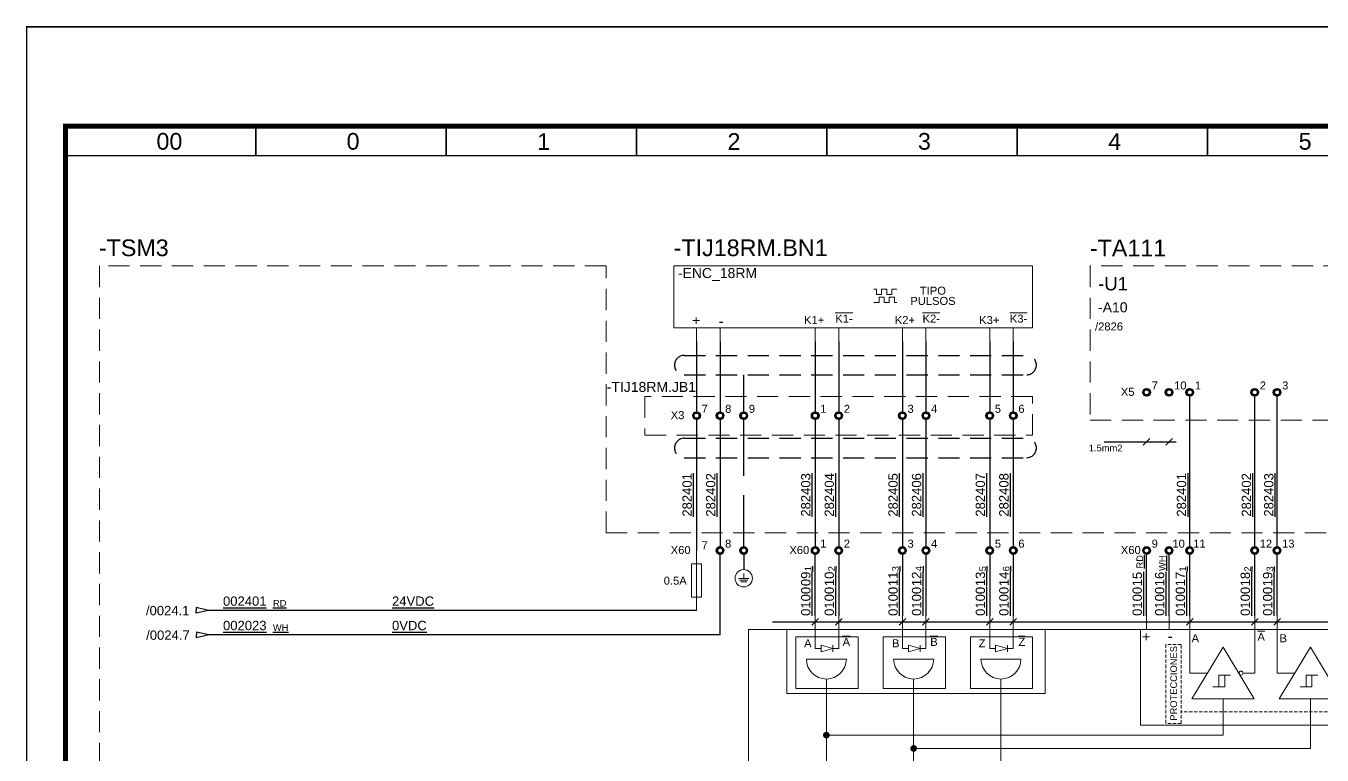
# Model space of a CAD drawing. Header units: millimetres. Extents: x 2 to 14510, y -7775 to 12.
# Drawn here: x 389.8 to 584.1, y -2961.4 to -2852.2 of the extents above; entities that cross this region are included whole.
import ezdxf
from ezdxf.enums import TextEntityAlignment as Align

# ---------------------------------------------------------------- set-up
doc = ezdxf.new("R2010")
doc.units = ezdxf.units.MM
doc.linetypes.add('DASHED', pattern=[0.75, 0.5, -0.25])
doc.linetypes.add('HIDDEN2', pattern=[4.762499999999999, 3.175, -1.5875])
for name, color, linetype, lineweight in [('Cables eProC', 81, 'Continuous', 25), ('eProC - L2', 41, 'Continuous', 20), ('Referencias eProC', 61, 'Continuous', 25), ('Textos eProC', 41, 'Continuous', 25)]:
    doc.layers.add(name, color=color, linetype=linetype, lineweight=lineweight)
doc.layers.add('TEXTOS', color=150, linetype='Continuous')
doc.styles.get("Standard").update_dxf_attribs({"font": 'arial.ttf'})

# ---------------------------------------------------------------- blocks, each defined once
blk = doc.blocks.new('eProC - Rótulo')
at = {"layer": 'eProC - L2', "lineweight": 5, "const_width": 0.233}
blk.add_lwpolyline([(0, 0), (297, 0), (297, -210.0000000000002), (0, -210), (0, 0)], dxfattribs=at)
at = {"layer": 'eProC - L2', "lineweight": 40, "const_width": 0.75}
blk.add_lwpolyline([(5.783499999999549, -203), (291.2505000000001, -203), (291.2850000000003, -14.87246776690426), (5.817999999999756, -14.87246776690426)], close=True, dxfattribs=at)
at = {"layer": 'eProC - L2', "lineweight": 5, "const_width": 0.233}
for points in [[(34.34049999999991, -19.30656616285751), (5.783499999999663, -19.30656616285751), (5.783499999999549, -14.87246776690426), (34.34049999999979, -14.87246776690426)], [(62.89750000000026, -19.30656616285751), (34.34050000000002, -19.30656616285751), (34.34049999999979, -14.87246776690426), (62.89750000000004, -14.87246776690426)], [(91.4375, -19.30656616285796), (62.88049999999976, -19.30656616285796), (62.88049999999976, -14.87246776690426), (91.4375, -14.87246776690426)], [(119.9608131526145, -19.30656616285796), (91.40381315261425, -19.30656616285796), (91.40381315261413, -14.87246776690472), (119.9608131526143, -14.87246776690472)], [(148.517813152615, -19.30656616285796), (119.9608131526147, -19.30656616285796), (119.9608131526143, -14.87246776690472), (148.5178131526145, -14.87246776690472)], [(177.0578131526145, -19.30656616285842), (148.5008131526142, -19.30656616285842), (148.5008131526142, -14.87246776690472), (177.0578131526145, -14.87246776690472)], [(205.581126305229, -19.30656616285751), (177.0241263052287, -19.30656616285751), (177.0241263052285, -14.87246776690426), (205.5811263052287, -14.87246776690426)]]:
    blk.add_lwpolyline(points, close=True, dxfattribs=at)
at = {"layer": 'eProC - L2', "lineweight": 20, "char_height": 2.5, "attachment_point": 7}
for s, insert in [('{\\fArial|b0|i0|c0|p18;00}', (19.45209767577444, -18.45176193203861)), ('{\\fArial|b0|i0|c0|p18;0}', (47.95841082838848, -18.45176193204053)), ('{\\fArial|b0|i0|c0|p18;1}', (76.51541082838872, -18.45176193203906)), ('{\\fArial|b0|i0|c0|p18;2}', (105.0554108283887, -18.45176193203906)), ('{\\fArial|b0|i0|c0|p18;3}', (133.6124108283885, -18.45176193203906)), ('{\\fArial|b0|i0|c0|p18;4}', (162.1354108283886, -18.45176193203906)), ('{\\fArial|b0|i0|c0|p18;5}', (190.6924108283889, -18.45176193203906))]:
    blk.add_mtext(s, dxfattribs=dict(at, insert=insert))
at = {"layer": 'eProC - L2'}
for tag, p in [('GR', (284.9388241817146, -193.1055635700077)), ('PG', (284.9388241817146, -198.932405996431))]:
    blk.add_attdef(tag, text='', height=3, dxfattribs=at).set_placement(p, align=Align.MIDDLE)
blk.add_attdef('DESCRIPCIÓN', text='', height=1.8, dxfattribs=at).set_placement((216.3124805672701, -199.6093158954159), align=Align.CENTER)
blk = doc.blocks.new('EntradaEncoder')
at = {"layer": 'eProC - L2'}
blk.add_lwpolyline([(0, 0), (285.3993131526131, 0), (285.3993131526131, -170.0944338371428), (0, -170.0944338371428)], close=True, dxfattribs=at)
for tag, p in [('GXX1', (16.52262650177545, -144.0058911814467)), ('ID1', (16.52262650177545, -146.32201456447))]:
    blk.add_attdef(tag, text='', height=1.5, dxfattribs=at).set_placement(p, align=Align.RIGHT)
for tag, height, p in [('BYTE', 1.2, (143.7363716029267, -149.965238330682)), ('DESC1', 1.4, (143.66499343551, -153.8437915052054))]:
    blk.add_attdef(tag, text='', height=height, dxfattribs=at).set_placement(p, align=Align.CENTER)
blk = doc.blocks.new('eProC - Referencia Cable')
at = {"layer": 'Referencias eProC'}
for points in [[(0, 0), (-1.863388116944407, 0.4313419375316698), (-1.863388116944407, 0)], [(0, 0), (-1.863388116944407, -0.4313419375316698), (-1.863388116944407, 0)]]:
    blk.add_lwpolyline(points, dxfattribs=at)
blk.add_attdef('/XX.X', text='', height=1.4, dxfattribs=at).set_placement((-2.869272252259179, -0.7328899879939854), align=Align.RIGHT)
blk = doc.blocks.new('eProC - Borne 2.0')
at = {"layer": 'Cables eProC'}
h = blk.add_hatch(dxfattribs=at)
h.set_pattern_fill('ANSI31', color=256, scale=0.0279171615287314)
h.set_pattern_definition([(45, (-2462.882078904184, -2995.577827000979), (-0.06267581517531662, 0.06267581517531662), [])])
edge = h.paths.add_edge_path()
edge.add_arc((0, -0.4535599239779913), 0.5742361460052544, 0, 360)
edge = h.paths.add_edge_path(flags=17)
edge.add_arc((2.775557561562891e-17, -0.4535599239779913), 0.3850599639098976, 0, 360)
for radius in [0.5742361460052052, 0.3850599639097176]:
    blk.add_circle((0, -0.4535599239779913), radius, dxfattribs=at)
blk = doc.blocks.new('eProC_B65_03')
at = {"layer": 'eProC - L2'}
for points in [[(-0.7639828629999101, -1.325780363934427), (0.7722713781604398, -1.325780363934427)], [(-0.607844248866968, -1.580543434206447), (0.6161327640274976, -1.580543434206447)], [(-0.4517056347340258, -1.835306504478467), (0.4599941498945554, -1.835306504478467)], [(0.004144257580264821, -1.325780363934427), (0.004144257580264821, -0.5892963774194868)]]:
    blk.add_lwpolyline(points, dxfattribs=at)
blk.add_circle((0, -1.295763512554913), 1.295763512554913, dxfattribs=at)

msp = doc.modelspace()

# ---------------------------------------------------------------- linework, layer by layer
at = {"layer": 'Cables eProC'}
for p, q in [((490.3415086189352, -2899.475572637475), (490.3415086189389, -2910.005363976031)), ((493.8672818778318, -2899.475572637475), (493.8672818778318, -2910.005363976031)), ((508.1281612138736, -2899.475572637475), (508.1281612138773, -2910.005363976031)), ((511.6539344727702, -2899.475572637475), (511.6539344727702, -2910.005363976031)), ((521.2142735199632, -2899.475572637475), (521.2142735199668, -2910.005363976031)), ((524.7400467788598, -2899.475572637475), (524.7400467788598, -2910.005363976031)), ((534.3003858260415, -2899.475572637475), (534.3003858260452, -2910.005363976031)), ((537.8261590849381, -2899.475572637475), (537.8261590849381, -2910.005363976031)), ((497.4257912131587, -2910.00536397603), (497.4257912131588, -2904.460055699207)), ((564.2873315117013, -2930.201147454549), (564.287331511701, -2907.654873259462)), ((574.0179283209562, -2930.201147454548), (574.017928320956, -2907.654873259462)), ((577.3734438177834, -2930.201147454548), (577.3734438177831, -2907.654873259461)), ((490.3415086189392, -2911.153836268041), (490.3415086189353, -2930.775383600561)), ((493.8672818778334, -2911.153836268042), (493.8672818778399, -2930.201147454554)), ((497.4257912131587, -2919.578786812402), (497.4257912131587, -2911.153836268041)), ((508.1281612138776, -2911.153836268041), (508.1281612138817, -2930.201147454556)), ((511.6539344727718, -2911.153836268042), (511.6539344727783, -2930.201147454554)), ((521.2142735199672, -2911.153836268041), (521.2142735199712, -2930.201147454556)), ((524.7400467788614, -2911.153836268042), (524.7400467788678, -2930.201147454554)), ((534.3003858260455, -2911.153836268041), (534.3003858260496, -2930.201147454556)), ((537.8261590849397, -2911.153836268042), (537.8261590849462, -2930.201147454554)), ((497.4257912131586, -2930.201147454556), (497.4257912131587, -2922.49345165089)), ((493.8672818778278, -2943.420540809201), (493.8672818778278, -2931.349619746567)), ((497.41427514199, -2931.349504259904), (497.41427514199, -2933.643711567264)), ((508.1281612138811, -2940.565734222138), (508.1281612138811, -2931.349619746567)), ((511.6539344727736, -2931.349619746567), (511.6539344727735, -2940.565734222138)), ((557.8209633923252, -2940.565734222138), (557.8209633923254, -2931.349619746563)), ((561.1790841531839, -2940.565734222133), (561.1790841531841, -2931.349619746559)), ((564.2873315117008, -2940.565734222137), (564.287331511701, -2931.349619746563)), ((574.0179283209559, -2940.565734222136), (574.0179283209561, -2931.349619746562)), ((577.373443817783, -2940.565734222136), (577.3734438177833, -2931.349619746562)), ((490.3415086189353, -2939.744110095076), (417.1891844453872, -2939.744110095077)), ((493.8672818778278, -2943.420540809201), (417.222871292773, -2943.420540809201))]:
    msp.add_line(p, q, dxfattribs=at)
at = {"layer": 'Cables eProC', "linetype": 'HIDDEN2'}
for p, q in [((488.4940961834403, -2901.545390860719), (539.8367059854538, -2901.545390860719)), ((488.4940961834403, -2904.460055699207), (539.8367059854538, -2904.460055699208)), ((488.4940961834403, -2913.959389496481), (539.8367059854538, -2913.959389496481)), ((488.4940961834403, -2916.87405433497), (539.8367059854538, -2916.87405433497))]:
    msp.add_line(p, q, dxfattribs=at)
at = {"layer": 'Cables eProC'}
for points in [[(521.2142735199628, -2931.349619746567), (521.2142735199633, -2940.565734222138)], [(524.7400467788558, -2931.349619746567), (524.7400467788558, -2940.565734222138)], [(534.3003858260455, -2931.349619746567), (534.3003858260455, -2940.565734222138)], [(537.826159084938, -2931.349619746567), (537.826159084938, -2940.565734222138)]]:
    msp.add_lwpolyline(points, dxfattribs=at)
at = {"layer": 'Cables eProC', "linetype": 'HIDDEN2'}
for centre, start, end in [((488.4940961834403, -2903.002723279963), 90, 270), ((539.8367059854538, -2903.002723279963), 270, 90), ((488.4940961834403, -2915.416721915726), 90, 270), ((539.8367059854538, -2915.416721915726), 270, 90)]:
    msp.add_arc(centre, 1.457332419244267, start, end, dxfattribs=at)
at = {"layer": 'eProC - L2'}
for p, q in [((490.3415086189353, -2932.775383600561), (490.3415086189353, -2930.775383600561)), ((489.5915086189353, -2937.775383600561), (489.5915086189353, -2932.775383600561)), ((489.5915086189353, -2932.775383600561), (491.0915086189353, -2932.775383600561)), ((490.3415086189353, -2937.775383600561), (490.3415086189353, -2932.775383600561)), ((491.0915086189353, -2932.775383600561), (491.0915086189353, -2937.775383600561)), ((491.0915086189353, -2937.775383600561), (489.5915086189353, -2937.775383600561)), ((490.3415086189353, -2937.775383600561), (490.3415086189353, -2939.744110095076)), ((508.1281612138811, -2939.41370267158), (508.1281612138811, -2941.443504162708)), ((508.1281612138811, -2945.431622842954), (508.1281612138811, -2940.565734222138)), ((511.6539344727736, -2945.431622842954), (511.6539344727735, -2940.565734222138)), ((521.2142735199633, -2945.431622842954), (521.2142735199633, -2940.565734222138)), ((524.7400467788558, -2945.431622842954), (524.7400467788558, -2940.565734222138)), ((534.3003858260455, -2945.431622842954), (534.3003858260455, -2940.565734222138)), ((537.826159084938, -2945.431622842954), (537.826159084938, -2940.565734222138)), ((564.2873315117014, -2949.148011817094), (564.2873315117008, -2940.565734222137)), ((574.0179283209565, -2949.148011817093), (574.0179283209559, -2940.565734222136)), ((577.3734438177836, -2949.148011817093), (577.373443817783, -2940.565734222136)), ((509.0096045286042, -2945.431622842954), (508.1281612138811, -2945.431622842954)), ((511.6539344727736, -2945.431622842954), (510.7724911580505, -2945.431622842954)), ((522.0957168346864, -2945.431622842954), (521.2142735199633, -2945.431622842954)), ((524.7400467788558, -2945.431622842954), (523.8586034641327, -2945.431622842954)), ((535.1818291407686, -2945.431622842954), (534.3003858260455, -2945.431622842954)), ((537.826159084938, -2945.431622842954), (536.9447157702149, -2945.431622842954)), ((506.8059962417964, -2947.029367695433), (512.8059962417964, -2947.029367695433)), ((519.8921085478786, -2947.029367695433), (525.8921085478786, -2947.029367695433)), ((532.9782208539608, -2947.029367695433), (538.9782208539608, -2947.029367695433)), ((566.9454684150785, -2949.148011817094), (564.2873315117014, -2949.148011817094)), ((572.2697706296267, -2949.148011817093), (574.0179283209565, -2949.148011817093)), ((580.0315807211607, -2949.148011817093), (577.3734438177836, -2949.148011817093)), ((509.8059962417962, -2950.029367695433), (509.8059962417958, -2967.82809567102)), ((522.8921085478786, -2950.029367695433), (522.892108547878, -2967.82809567102)), ((535.9782208539606, -2950.029367695433), (535.9782208539602, -2967.82809567102)), ((569.280143207396, -2958.434252207898), (569.2801432073954, -2953.015661905365)), ((582.366255513478, -2960.421878788192), (582.3662555134777, -2953.015661905364)), ((569.2801432073959, -2958.434252207897), (509.8059962417958, -2958.434252207898)), ((582.3662555134781, -2960.421878788192), (522.892108547878, -2960.421878788193))]:
    msp.add_line(p, q, dxfattribs=at)
at = {"layer": 'eProC - L2', "linetype": 'DASHED'}
for p, q in [((560.7223581029934, -2944.876663433191), (560.7223581029958, -2956.714189448217)), ((562.9865740895666, -2944.876663433191), (560.7223581029948, -2944.876663433191)), ((562.9865740895675, -2956.714189448216), (562.9865740895668, -2944.876663433191)), ((601.4452921815922, -2954.920069429661), (562.9865740895674, -2954.920069429664)), ((562.9865740895675, -2956.714189448216), (560.7223581029957, -2956.714189448217))]:
    msp.add_line(p, q, dxfattribs=at)
at = {"layer": 'eProC - L2', "linetype": 'HIDDEN2'}
for points in [[(400.8375693987007, -2888.159298154664), (400.8375693987007, -3002.510760314022), (400.8375693987007, -3037.323839096811), (473.1344189901563, -3037.234751734002), (476.7848852583396, -3037.234751734002)], [(476.7848852583398, -2928.107417415435), (476.7848852583398, -2888.159298154664), (400.8375693987007, -2888.159298154664)], [(549.339321690843, -2888.159298154664), (549.3393216908429, -2911.244966166796), (606.5810695781825, -2911.244966166796), (606.5810695781825, -2888.159298154664), (549.339321690843, -2888.159298154664)], [(482.5908856356241, -2907.724956497452), (482.5908856356241, -2913.522487796439), (540.6992322090578, -2913.522487796439), (540.6992322090578, -2907.724956497452), (482.5908856356241, -2907.724956497452)], [(476.7848852583398, -2928.107417415435), (673.8457172843323, -2928.107417415435), (673.8457172843323, -3037.234751734002), (476.7848852583396, -3037.234751734002)]]:
    msp.add_lwpolyline(points, dxfattribs=at)
at = {"layer": 'eProC - L2'}
msp.add_lwpolyline([(486.9406058206214, -2888.159298154664), (540.6992322090578, -2888.159298154658), (540.6992322090578, -2897.445771146339), (486.9406058206214, -2897.445771146345)], close=True, dxfattribs=at)
for points in [[(516.9428057898949, -2891.623123162728), (517.3253321366719, -2891.623123162728), (517.3253321366719, -2892.425523117057)], [(517.7078584834526, -2892.836250172565), (517.7078584834526, -2893.638650126895), (516.9428057898949, -2893.638650126895)], [(518.0903848302278, -2891.623123162728), (518.0903848302278, -2892.425523117057), (517.3253321366719, -2892.425523117057)], [(517.7078584834526, -2893.638650126895), (517.7078584834526, -2892.836250172565), (518.4729111770066, -2892.836250172565), (518.4729111770066, -2893.638650126895)], [(518.0903848302278, -2892.425523117057), (518.0903848302278, -2891.623123162728), (518.8554375237854, -2891.623123162728), (518.8554375237854, -2892.425523117057)], [(519.2379638705625, -2892.836250172565), (519.2379638705625, -2893.638650126895), (518.4729111770066, -2893.638650126895), (518.4729111770066, -2892.836250172565)], [(519.6204902173395, -2891.623123162728), (519.6204902173395, -2892.425523117057), (518.8554375237854, -2892.425523117057), (518.8554375237854, -2891.623123162728)], [(519.2379638705625, -2893.638650126895), (519.2379638705625, -2892.836250172565), (520.0030165641165, -2892.836250172565)], [(519.6204902173395, -2892.425523117057), (519.6204902173395, -2891.623123162728), (520.3855429108953, -2891.623123162728)], [(520.0030165641165, -2893.638650126895), (520.0030165641165, -2892.836250172565)], [(520.0030165641165, -2893.638650126895), (520.3855429108953, -2893.638650126895)], [(490.3415086189352, -2899.475572637472), (490.3415086189352, -2897.445771146345)], [(493.8672818778277, -2899.475572637472), (493.8672818778277, -2897.445771146345)], [(508.1281612138736, -2897.445771146345), (508.1281612138736, -2899.475572637472)], [(511.6539344727702, -2897.445771146348), (511.6539344727702, -2899.475572637476)], [(521.2142735199632, -2897.445771146345), (521.2142735199632, -2899.475572637472)], [(524.7400467788518, -2897.445771146347), (524.7400467788518, -2899.475572637475)], [(534.3003858260415, -2897.445771146347), (534.3003858260415, -2899.475572637475)], [(537.8261590849381, -2897.445771146347), (537.8261590849381, -2899.475572637475)], [(557.8209633923253, -2940.565734222133), (557.8209633923253, -2942.595535713261)], [(561.1790841531839, -2940.565734222133), (561.1790841531839, -2942.595535713261)], [(498.1523431759547, -2942.595535713266), (605.9634310837046, -2942.595535713258), (605.9634310837046, -2978.248221863121), (498.1523431759547, -2978.248221863121), (498.1523431759521, -2942.595535713266)], [(503.8839436592637, -2942.595535713267), (503.8839436592637, -2952.202687976412), (542.6159087707304, -2952.202687976412), (542.6159087707304, -2942.595535713266), (503.8839436592637, -2942.595535713266)], [(505.2216982586934, -2943.691825607287), (505.2216982586934, -2951.42712578383), (514.5603974279612, -2951.42712578383), (514.5603974279612, -2943.691825607287), (505.2216982586934, -2943.691825607287)], [(518.3078105647757, -2943.691825607287), (518.3078105647757, -2951.42712578383), (527.6465097340434, -2951.42712578383), (527.6465097340434, -2943.691825607287), (518.3078105647757, -2943.691825607287)], [(531.3939228708579, -2943.691825607287), (531.3939228708579, -2951.42712578383), (540.7326220401256, -2951.42712578383), (540.7326220401256, -2943.691825607287), (531.3939228708579, -2943.691825607287)], [(556.9054529651322, -2956.941148002245), (556.9054529651312, -2942.595535713265), (605.9634310837046, -2942.595535713262), (605.9634310837056, -2956.941148002241), (556.9054529651322, -2956.941148002245)], [(509.0096045286042, -2945.431622842954), (509.0096045286042, -2944.931622842954), (510.7724911580505, -2945.431622842954), (510.7724911580505, -2944.931622842954)], [(509.0096045286042, -2945.431622842954), (509.0096045286042, -2945.931622842954), (510.7724911580505, -2945.431622842954), (510.7724911580505, -2945.931622842954)], [(522.0957168346864, -2945.431622842954), (522.0957168346864, -2944.931622842954), (523.8586034641327, -2945.431622842954), (523.8586034641327, -2944.931622842954)], [(522.0957168346864, -2945.431622842954), (522.0957168346864, -2945.931622842954), (523.8586034641327, -2945.431622842954), (523.8586034641327, -2945.931622842954)], [(535.1818291407686, -2945.431622842954), (535.1818291407686, -2944.931622842954), (536.9447157702149, -2945.431622842954), (536.9447157702149, -2944.931622842954)], [(535.1818291407686, -2945.431622842954), (535.1818291407686, -2945.931622842954), (536.9447157702149, -2945.431622842954), (536.9447157702149, -2945.931622842954)], [(573.9494927920293, -2953.015661905365), (564.6107936227615, -2953.015661905365), (569.2801432073949, -2945.280361728823), (573.9494927920293, -2953.015661905365)], [(587.0356050981115, -2953.015661905364), (577.6969059288438, -2953.015661905364), (582.3662555134771, -2945.280361728822), (587.0356050981115, -2953.015661905364)], [(570.4029553147012, -2949.429154157973), (568.6406353484973, -2949.429154157973), (568.6406353484973, -2951.191474124177), (567.7594753653954, -2951.191474124177), (569.5217953315993, -2951.191474124177), (569.5217953315993, -2949.429154157973)], [(583.4890676207834, -2949.429154157973), (581.7267476545795, -2949.429154157973), (581.7267476545795, -2951.191474124177), (580.8455876714776, -2951.191474124177), (582.6079076376815, -2951.191474124177), (582.6079076376815, -2949.429154157973)]]:
    msp.add_lwpolyline(points, dxfattribs=at)
at = {"layer": 'eProC - L2', "const_width": 0.5}
for points in [[(509.5559962417958, -2958.434252207898, -1), (510.0559962417958, -2958.434252207898, -1)], [(522.642108547878, -2960.421878788193, -1), (523.142108547878, -2960.421878788193, -1)]]:
    msp.add_lwpolyline(points, format="xyb", close=True, dxfattribs=at)
at = {"layer": 'eProC - L2'}
msp.add_circle((571.9697706296267, -2949.148011817093), 0.3, dxfattribs=at)
for centre in [(509.8059962417964, -2947.029367695433), (522.8921085478786, -2947.029367695433), (535.9782208539608, -2947.029367695433)]:
    msp.add_arc(centre, 3, 180, 0, dxfattribs=at)
at = {"layer": 'TEXTOS'}
for p, q in [((551.4368129218401, -2914.508798308407), (562.2332987966861, -2914.508798308407)), ((558.3209633923252, -2914.008798308407), (557.3209633923252, -2915.008798308407)), ((561.6790841531838, -2914.008798308403), (560.6790841531838, -2915.008798308403)), ((501.744010743396, -2941.443504162708), (603.109073371254, -2941.443504162708)), ((508.6281612138811, -2940.943504162708), (507.6281612138811, -2941.943504162708)), ((512.1539344727735, -2940.943504162708), (511.1539344727735, -2941.943504162708)), ((521.7142735199633, -2940.943504162708), (520.7142735199633, -2941.943504162708)), ((525.2400467788558, -2940.943504162708), (524.2400467788558, -2941.943504162708)), ((534.8003858260455, -2940.943504162708), (533.8003858260455, -2941.943504162708)), ((538.326159084938, -2940.943504162708), (537.326159084938, -2941.943504162708)), ((564.7873315117009, -2940.943504162704), (563.7873315117009, -2941.943504162704)), ((574.5179283209559, -2940.943504162703), (573.5179283209559, -2941.943504162703)), ((577.873443817783, -2940.943504162703), (576.873443817783, -2941.943504162703))]:
    msp.add_line(p, q, dxfattribs=at)

# ---------------------------------------------------------------- block references
for p in [(557.8209633923252, -2906.627077189482), (561.1790841531838, -2906.627077189482), (564.287331511701, -2906.627077189479), (574.017928320956, -2906.627077189478), (577.3734438177831, -2906.627077189478), (490.3415086189352, -2910.126040198058), (493.8672818778277, -2910.126040198058), (497.4257912131587, -2910.126040198058), (508.1281612138811, -2910.126040198058), (511.6539344727731, -2910.126040198058), (521.2142735199627, -2910.126040198058), (524.7400467788557, -2910.126040198056), (534.3003858260454, -2910.126040198058), (537.8261590849381, -2910.126040198058), (493.8672818778278, -2930.321823676583), (497.4257912131586, -2930.321823676583), (508.1281612138811, -2930.321823676583), (511.6539344727735, -2930.321823676583), (521.2142735199633, -2930.321823676583), (524.7400467788558, -2930.321823676583), (534.3003858260455, -2930.321823676583), (537.826159084938, -2930.321823676583), (557.8209633923252, -2930.321823676583), (561.1790841531838, -2930.32182367658), (564.2873315117008, -2930.32182367658), (574.017928320956, -2930.321823676579), (577.3734438177831, -2930.321823676579)]:
    msp.add_blockref('eProC - Borne 2.0', p)
at = {"layer": 'Cables eProC'}
for name, p in [('eProC - Rótulo', (389.9189344453871, -2852.321080505369)), ('EntradaEncoder', (395.7369344453869, -2871.627646668226))]:
    msp.add_blockref(name, p, dxfattribs=at)
for p, values in [((417.1891844453872, -2939.744110095077), {'/XX.X': '/0024.1'}), ((417.222871292773, -2943.420540809201), {'/XX.X': '/0024.7'})]:
    msp.add_blockref('eProC - Referencia Cable', p, dxfattribs=at).add_auto_attribs(values)
at = {"layer": 'eProC - L2', "color": 4}
msp.add_blockref('eProC_B65_03', (497.41427514199, -2933.643711567264), dxfattribs=at)

# ---------------------------------------------------------------- texts
at = {"layer": 'Cables eProC', "attachment_point": 1, "rotation": 90}
for s, insert, char_height in [('{\\L282401}', (488.2296343575999, -2925.710408514929), 1.4), ('{\\L282402}', (491.7554076164963, -2925.710408514929), 1.4), ('{\\L282403}', (506.0162869525453, -2925.710408514932), 1.4), ('{\\L282404}', (509.5420602114417, -2925.710408514932), 1.4), ('{\\L282405}', (519.1023992586349, -2925.710408514932), 1.4), ('{\\L282406}', (522.6281725175313, -2925.710408514932), 1.4), ('{\\L282407}', (532.1885115647133, -2925.710408514926), 1.4), ('{\\L282408}', (535.7142848236097, -2925.710408514921), 1.4), ('{\\L282401}', (562.3457150124348, -2925.710408514922), 1.4), ('{\\L282402}', (572.0763118216897, -2925.710408514921), 1.4), ('{\\L282403}', (575.4318273185169, -2925.710408514921), 1.4), ('{\\LRD}', (556.2921962152218, -2933.471870316502), 1), ('{\\LWH}', (559.6503169760804, -2933.84493810311), 1), ('{\\L09}', (506.0162869525453, -2936.117036514354), 1.4), ('{\\L1}', (506.5648940367774, -2933.896693102898), 1), ('{\\L10}', (509.5420602114378, -2936.117036514354), 1.4), ('{\\L2}', (510.0906672956699, -2933.896693102898), 1), ('{\\L11}', (519.1023992586275, -2936.117036514354), 1.4), ('{\\L3}', (519.6510063428597, -2933.896693102898), 1), ('{\\L12}', (522.62817251752, -2936.117036514354), 1.4), ('{\\L4}', (523.1767796017522, -2933.896693102898), 1), ('{\\L13}', (532.1885115647098, -2936.117036514354), 1.4), ('{\\L5}', (532.7371186489419, -2933.896693102898), 1), ('{\\L14}', (535.7142848236023, -2936.117036514354), 1.4), ('{\\L6}', (536.2628919078344, -2933.896693102898), 1), ('{\\L15}', (555.7090891309895, -2936.147013700684), 1.4), ('{\\L16}', (559.067209891848, -2936.14701370068), 1.4), ('{\\L17}', (562.1754572503652, -2936.14701370068), 1.4), ('{\\L1}', (562.7240643345973, -2933.926670289224), 1), ('{\\L18}', (571.9060540596203, -2936.147013700682), 1.4), ('{\\L2}', (572.4546611438524, -2933.926670289226), 1), ('{\\L19}', (575.2615695564474, -2936.147013700682), 1.4), ('{\\L3}', (575.8101766406795, -2933.926670289226), 1), ('{\\L0100}', (506.0162869525453, -2940.572675834791), 1.4), ('{\\L0100}', (509.5420602114417, -2940.572675834791), 1.4), ('{\\L0100}', (519.1023992586349, -2940.572675834791), 1.4), ('{\\L0100}', (522.6281725175313, -2940.572675834791), 1.4), ('{\\L0100}', (532.1885115647133, -2940.572675834785), 1.4), ('{\\L0100}', (535.7142848236097, -2940.57267583478), 1.4), ('{\\L0100}', (555.7090891309969, -2940.57267583478), 1.4), ('{\\L0100}', (559.0672098918554, -2940.572675834776), 1.4), ('{\\L0100}', (562.1754572503726, -2940.572675834779), 1.4), ('{\\L0100}', (571.9060540596276, -2940.572675834775), 1.4), ('{\\L0100}', (575.2615695564548, -2940.572675834778), 1.4)]:
    msp.add_mtext_dynamic_manual_height_columns(s, width=4.535518463554467, gutter_width=12.5, heights=[0], dxfattribs=dict(at, insert=insert, char_height=char_height))
at = {"layer": 'Cables eProC', "attachment_point": 1}
for s, heights, insert, char_height in [('{\\L002401}', [0], (419.3507835698728, -2937.659837702774), 1.4), ('{\\L24VDC}', [0], (444.685306799507, -2937.659837702774), 1.4), ('{\\LRD}', [0], (426.828936247406, -2938.171810521029), 1), ('{\\L002023}', [1.685729877216917], (419.3507835698728, -2941.31243325404), 1.4), ('{\\LWH}', [0], (426.828936247406, -2941.824406072294), 1), ('{\\L0VDC}', [0], (444.685306799507, -2941.31243325404), 1.4)]:
    msp.add_mtext_dynamic_manual_height_columns(s, width=4.535518463554467, gutter_width=12.5, heights=heights, dxfattribs=dict(at, insert=insert, char_height=char_height))
at = {"layer": 'eProC - L2'}
for s, insert, char_height, attachment_point in [('{\\OK1-}', (511.1423425789584, -2895.440723709336), 1.2, 1), ('{\\OK2-}', (524.22845488504, -2895.440723709336), 1.2, 1), ('{\\OK3-}', (537.3145671911263, -2895.440723709335), 1.2, 1), ('-', (493.6878125440844, -2897.174906091183), 1.5, 7), ('K1+', (506.448799751306, -2895.655177795928), 1.2, 1), ('K2+', (520.0701124957122, -2895.655177795928), 1.2, 1), ('K3+', (532.7183462886858, -2895.655177795931), 1.2, 1), ('{\\OA}', (512.2351143074982, -2943.860124132497), 1.2, 1), ('{\\OB}', (525.3788927813973, -2943.860124132497), 1.2, 1), ('{\\OZ}', (538.6004116774045, -2943.860124132497), 1.2, 1), ('-', (560.9996148194405, -2942.866400768427), 1.5, 1), ('A', (564.5525780623135, -2943.316501531498), 1.2, 1), ('{\\OA}', (574.4309759464464, -2943.102047444902), 1.2, 1), ('B', (577.735226747263, -2943.316501531498), 1.2, 1), ('A', (506.4660686740069, -2944.074578219093), 1.2, 1), ('B', (519.6487173589564, -2944.074578219093), 1.2, 1), ('Z', (532.6368578314766, -2944.074578219093), 1.2, 1)]:
    msp.add_mtext_dynamic_manual_height_columns(s, width=1.5, gutter_width=12.5, heights=[0], dxfattribs=dict(at, insert=insert, char_height=char_height, attachment_point=attachment_point))
for s, width, insert, char_height, attachment_point, rotation in [('+', 1.5, (489.5004477160865, -2895.725426639151), 1.5, 3, 90.00000000000001), ('+', 1.5, (556.9799024894764, -2944.315880220459), 1.5, 1, 90), ('PROTECCIONES', 23.29234670986625, (561.3729133368479, -2950.675822497195), 1, 2, 90.000000000004)]:
    msp.add_mtext_dynamic_manual_height_columns(s, width=width, gutter_width=12.5, heights=[0], dxfattribs=dict(at, insert=insert, char_height=char_height, attachment_point=attachment_point, rotation=rotation))
msp.add_attdef('-ENC_18RM', text='SXXX.X', height=1.5, dxfattribs=at).set_placement((487.5461436811011, -2890.415739162413), align=Align.BOTTOM_LEFT)
at = {"layer": 'eProC - L2', "flags": 8}
for tag, text, p in [('TIPO', 'TTL', (525.7831702557141, -2892.461204581783)), ('PULSOS', '1024 PPV', (525.7831702557141, -2893.993327087146))]:
    msp.add_attdef(tag, text=text, height=1.2, dxfattribs=at).set_placement(p, align=Align.CENTER)
at = {"layer": 'TEXTOS', "insert": (549.1487348934488, -2914.923475459409), "char_height": 1, "attachment_point": 1}
msp.add_mtext_dynamic_manual_height_columns('1.5mm2', width=11.45518471732066, gutter_width=12.5, heights=[0], dxfattribs=at)
at = {"layer": 'Textos eProC'}
for s, width, heights, insert, char_height, attachment_point in [('-TSM3', 18.31215520775731, [0], (400.7348825513146, -2886.718181202764), 2.5, 7), ('-TIJ18RM.BN1', 28.14760283997566, [2.585266030013643], (486.9061058206212, -2886.718181202764), 2.5, 7), ('-TA111', 18.31215520775731, [2.585266030013643], (549.3048216908428, -2886.718181202764), 2.5, 7), ('-U1', 18.31215520775731, [2.585266030013643], (550.5351835543261, -2891.840695809934), 2, 7), ('-A10', 18.31215520775731, [2.585266030013643], (550.5351835543261, -2895.119098532775), 1.5, 7), ('/2826', 1.2, [1.790739130511867], (550.0834330124344, -2896.622144875228), 1.2, 1), ('-TIJ18RM.JB1', 18.31215520775731, [2.585266030013643], (476.8761024258274, -2907.041086681425), 1.5, 7), ('\\pxql;X5', 1.2, [1.790739130511867], (553.9517053949749, -2906.407696728054), 1.2, 1), ('\\pxql;7', 1.2, [3.421988905219479], (558.5779293306332, -2905.455506407934), 1.2, 1), ('\\pxql;10', 1.2, [3.421988905219479], (561.9360500914918, -2905.455506407934), 1.2, 1), ('\\pxql;1', 1.2, [3.421988905219479], (565.044297450009, -2905.45550640793), 1.2, 1), ('\\pxql;2', 1.2, [3.421988905219479], (574.774894259264, -2905.45550640793), 1.2, 1), ('\\pxql;3', 1.2, [3.421988905219479], (578.1304097560911, -2905.45550640793), 1.2, 1), ('\\pxql;7', 1.2, [3.421988905219479], (491.0984745572432, -2908.954469416509), 1.2, 1), ('\\pxql;8', 1.2, [3.421988905219479], (494.6242478161357, -2908.954469416509), 1.2, 1), ('\\pxql;9', 1.2, [3.421988905219479], (498.1827571514667, -2908.954469416509), 1.2, 1), ('\\pxql;1', 1.2, [3.421988905219479], (508.8851271521891, -2908.95446941651), 1.2, 1), ('\\pxql;2', 1.2, [3.421988905219479], (512.4109004110811, -2908.95446941651), 1.2, 1), ('\\pxql;3', 1.2, [3.421988905219479], (521.9712394582707, -2908.95446941651), 1.2, 1), ('\\pxql;4', 1.2, [3.421988905219479], (525.4970127171637, -2908.954469416508), 1.2, 1), ('\\pxql;5', 1.2, [3.421988905219479], (535.0573517643534, -2908.95446941651), 1.2, 1), ('\\pxql;6', 1.2, [3.421988905219479], (538.5831250232461, -2908.95446941651), 1.2, 1), ('\\pxql;X3', 1.2, [1.790739130511867], (486.4722506215848, -2909.90665973663), 1.2, 1), ('\\pxql;X60', 1.2, [1.790739130511867], (486.472250621585, -2930.102443215155), 1.2, 1), ('7', 1.2, [3.421988905219479], (491.0984745572434, -2929.379554655301), 1.2, 1), ('\\pxql;8', 1.2, [3.421988905219479], (494.6242478161358, -2929.150252895035), 1.2, 1), ('\\pxql;X60', 1.2, [1.790739130511867], (504.2589032165307, -2930.102443215155), 1.2, 1), ('\\pxql;1', 1.2, [3.421988905219479], (508.8851271521891, -2929.150252895035), 1.2, 1), ('2', 1.2, [3.421988905219479], (512.4109004110815, -2929.150252895035), 1.2, 1), ('\\pxql;3', 1.2, [3.421988905219479], (521.9712394582713, -2929.150252895035), 1.2, 1), ('\\pxql;4', 1.2, [3.421988905219479], (525.4970127171638, -2929.150252895035), 1.2, 1), ('\\pxql;5', 1.2, [3.421988905219479], (535.0573517643535, -2929.150252895035), 1.2, 1), ('\\pxql;6', 1.2, [3.421988905219479], (538.583125023246, -2929.150252895035), 1.2, 1), ('\\pxql;X60', 1.2, [1.790739130511867], (553.9517053949746, -2930.102443215155), 1.2, 1), ('\\pxql;9', 1.2, [3.421988905219479], (558.5779293306332, -2929.150252895035), 1.2, 1), ('\\pxql;10', 1.2, [3.421988905219479], (561.6861766891504, -2929.150252895031), 1.2, 1), ('\\pxql;11', 1.2, [3.421988905219479], (564.7944240476675, -2929.150252895031), 1.2, 1), ('\\pxql;12', 1.2, [3.421988905219479], (574.774894259264, -2929.15025289503), 1.2, 1), ('\\pxql;13', 1.2, [3.421988905219479], (578.1304097560911, -2929.15025289503), 1.2, 1), ('\\pxql;0.5A', 1.2, [1.790739130511867], (485.4195024348452, -2934.694008236321), 1.2, 1)]:
    msp.add_mtext_dynamic_manual_height_columns(s, width=width, gutter_width=12.5, heights=heights, dxfattribs=dict(at, insert=insert, char_height=char_height, attachment_point=attachment_point))

doc.saveas('drawing.dxf')
